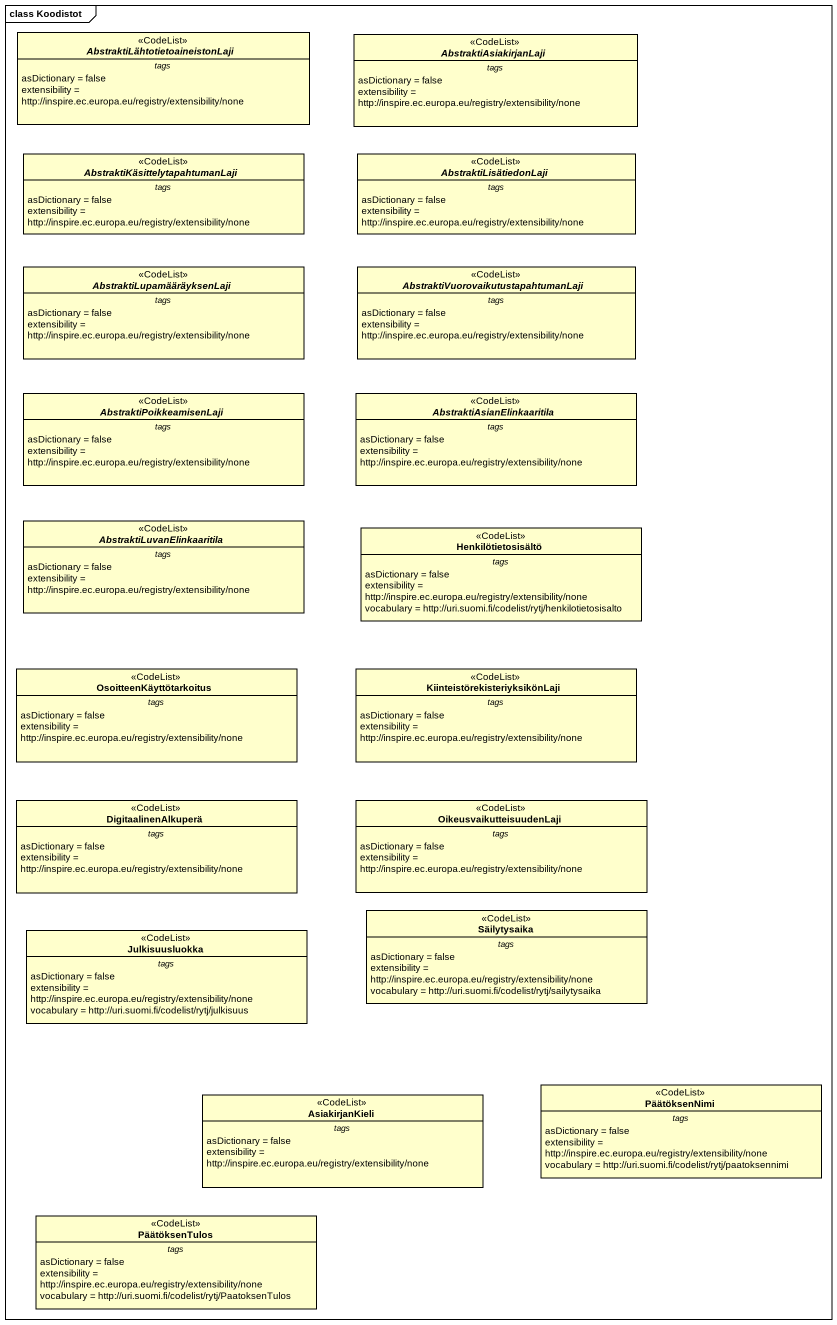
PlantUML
@startuml
mainframe class Koodistot
hide circle
hide empty members
abstract class "AbstraktiLähtotietoaineistonLaji" as AbstraktiLähtotietoaineiston <<CodeList>> {
  -- tags --
  asDictionary = false
  extensibility = http://inspire.ec.europa.eu/registry/extensibility/none
}
abstract class AbstraktiAsiakirjanLaji <<CodeList>> {
  -- tags --
  asDictionary = false
  extensibility = http://inspire.ec.europa.eu/registry/extensibility/none
}
abstract class "AbstraktiKäsittelytapahtumanLaji" as AbstraktiKäsittelytapahtuman <<CodeList>> {
  -- tags --
  asDictionary = false
  extensibility = http://inspire.ec.europa.eu/registry/extensibility/none
}
abstract class AbstraktiLisätiedonLaji <<CodeList>> {
  -- tags --
  asDictionary = false
  extensibility = http://inspire.ec.europa.eu/registry/extensibility/none
}
abstract class AbstraktiLupamääräyksenLaji <<CodeList>> {
  -- tags --
  asDictionary = false
  extensibility = http://inspire.ec.europa.eu/registry/extensibility/none
}
abstract class "AbstraktiVuorovaikutustapahtumanLaji" as AbstraktiVuorovaikutustapaht <<CodeList>> {
  -- tags --
  asDictionary = false
  extensibility = http://inspire.ec.europa.eu/registry/extensibility/none
}
abstract class AbstraktiPoikkeamisenLaji <<CodeList>> {
  -- tags --
  asDictionary = false
  extensibility = http://inspire.ec.europa.eu/registry/extensibility/none
}
abstract class AbstraktiAsianElinkaaritila <<CodeList>> {
  -- tags --
  asDictionary = false
  extensibility = http://inspire.ec.europa.eu/registry/extensibility/none
}
abstract class AbstraktiLuvanElinkaaritila <<CodeList>> {
  -- tags --
  asDictionary = false
  extensibility = http://inspire.ec.europa.eu/registry/extensibility/none
}
class Henkilötietosisältö <<CodeList>> {
  -- tags --
  asDictionary = false
  extensibility = http://inspire.ec.europa.eu/registry/extensibility/none
  vocabulary = http://uri.suomi.fi/codelist/rytj/henkilotietosisalto
}
class OsoitteenKäyttötarkoitus <<CodeList>> {
  -- tags --
  asDictionary = false
  extensibility = http://inspire.ec.europa.eu/registry/extensibility/none
}
class "KiinteistörekisteriyksikönLaji" as KiinteistörekisteriyksikönLa <<CodeList>> {
  -- tags --
  asDictionary = false
  extensibility = http://inspire.ec.europa.eu/registry/extensibility/none
}
class DigitaalinenAlkuperä <<CodeList>> {
  -- tags --
  asDictionary = false
  extensibility = http://inspire.ec.europa.eu/registry/extensibility/none
}
class OikeusvaikutteisuudenLaji <<CodeList>> {
  -- tags --
  asDictionary = false
  extensibility = http://inspire.ec.europa.eu/registry/extensibility/none
}
class Säilytysaika <<CodeList>> {
  -- tags --
  asDictionary = false
  extensibility = http://inspire.ec.europa.eu/registry/extensibility/none
  vocabulary = http://uri.suomi.fi/codelist/rytj/sailytysaika
}
class Julkisuusluokka <<CodeList>> {
  -- tags --
  asDictionary = false
  extensibility = http://inspire.ec.europa.eu/registry/extensibility/none
  vocabulary = http://uri.suomi.fi/codelist/rytj/julkisuus
}
class AsiakirjanKieli <<CodeList>> {
  -- tags --
  asDictionary = false
  extensibility = http://inspire.ec.europa.eu/registry/extensibility/none
}
class PäätöksenNimi <<CodeList>> {
  -- tags --
  asDictionary = false
  extensibility = http://inspire.ec.europa.eu/registry/extensibility/none
  vocabulary = http://uri.suomi.fi/codelist/rytj/paatoksennimi
}
class PäätöksenTulos <<CodeList>> {
  -- tags --
  asDictionary = false
  extensibility = http://inspire.ec.europa.eu/registry/extensibility/none
  vocabulary = http://uri.suomi.fi/codelist/rytj/PaatoksenTulos
}
@enduml
